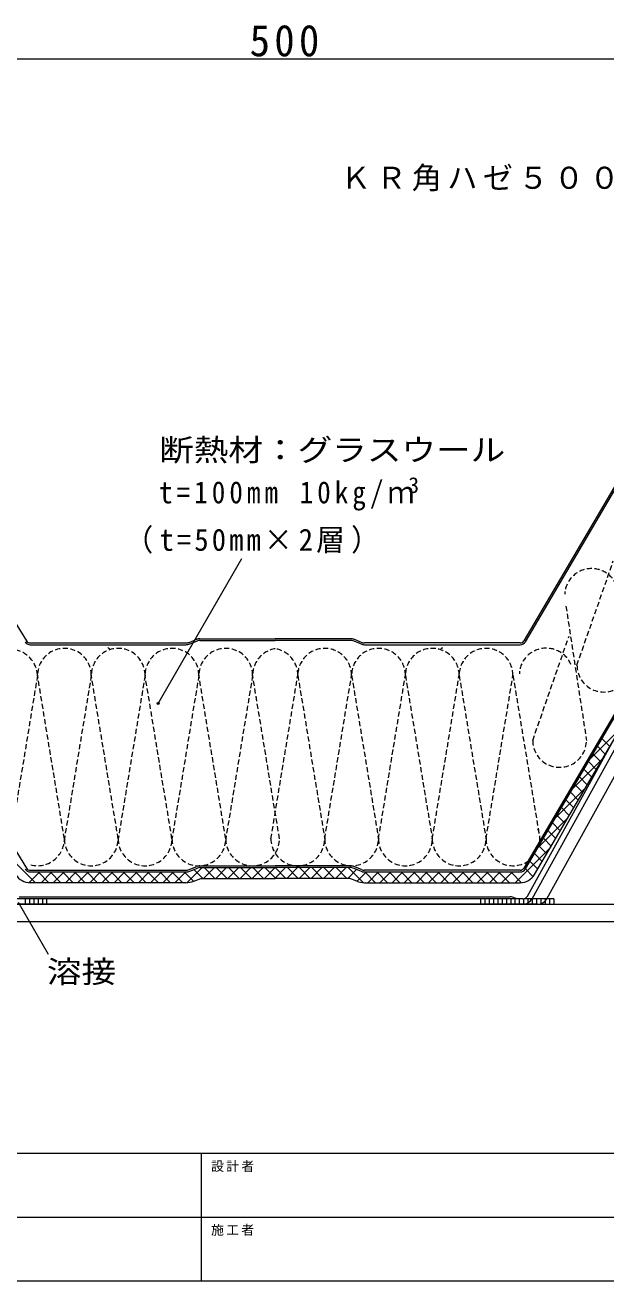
# Model space of a CAD drawing. Units: millimetres, scale not verified. Extents: x -1135 to 2170, y -1086 to 2575.
# Drawn here: x 1466 to 1736, y 184 to 768 of the extents above; entities that cross this region are included whole.
import ezdxf
from ezdxf.enums import TextEntityAlignment as Align

# ---------------------------------------------------------------- set-up
doc = ezdxf.new("R2010")
doc.units = ezdxf.units.MM
doc.header["$LTSCALE"] = 2
doc.header["$PDMODE"] = 32
doc.header["$PDSIZE"] = 1
doc.linetypes.add('DASHED1', pattern=[1.8, 1.2, -0.6])
doc.layers.add('0-2', color=4, linetype='Continuous', lineweight=18)
doc.styles.add('ＭＳ ゴシック', font='')
doc.styles.get('ＭＳ ゴシック').set_extended_font_data('MS Gothic')

msp = doc.modelspace()

# ---------------------------------------------------------------- linework, layer by layer
at = {"layer": '0-2', "color": 7}
for p, q in [((1332.617, 751.876), (1832.617, 751.876)), ((1699.23, 362.921), (1791.505, 529.894)), ((1701.419, 361.712), (1793.778, 528.839)), ((1702.597, 372.983), (1794.074, 528.597)), ((1527.572, 452.434), (1566.426, 519.727)), ((1708.274, 361.712), (1797.318, 522.839)), ((1540.476, 369.13), (1468.164, 369.13)), ((1544.116, 369.831), (1547.363, 371.13)), ((1547.363, 371.13), (1582.017, 371.13)), ((1616.67, 371.13), (1582.017, 371.13)), ((1619.918, 369.831), (1616.67, 371.13)), ((1623.558, 369.13), (1664.632, 369.13)), ((1664.632, 369.13), (1695.869, 369.13)), ((1463.017, 362.63), (1691.017, 362.63)), ((1694.517, 361.63), (1691.783, 362.51)), ((1703.898, 359.13), (1450.137, 359.13)), ((1697.042, 361.63), (1456.992, 361.63)), ((1462.459, 360.132), (1476.443, 335.915)), ((1465.761, 361.712), (1465.761, 359.212)), ((1467.76, 361.712), (1467.76, 359.211)), ((1469.76, 361.712), (1469.76, 359.212)), ((1471.76, 361.712), (1471.76, 359.212)), ((1473.761, 361.712), (1473.761, 359.211)), ((1475.761, 361.712), (1475.761, 359.212)), ((1677.473, 361.712), (1677.473, 359.212)), ((1679.473, 361.712), (1679.473, 359.212)), ((1681.473, 361.712), (1681.473, 359.212)), ((1683.473, 361.712), (1683.473, 359.212)), ((1685.473, 361.712), (1685.473, 359.212)), ((1687.473, 361.712), (1687.473, 359.212)), ((1689.473, 361.712), (1689.473, 359.212)), ((1691.473, 361.712), (1691.473, 359.212)), ((1693.473, 361.712), (1693.473, 359.212)), ((1695.473, 361.712), (1695.473, 359.212)), ((1697.474, 361.712), (1697.474, 359.212)), ((1711.474, 361.712), (1697.675, 361.712)), ((1699.473, 361.712), (1699.473, 359.212)), ((1701.473, 361.712), (1701.473, 359.212)), ((1703.473, 361.712), (1703.473, 359.212)), ((1705.473, 361.712), (1705.473, 359.212)), ((1707.473, 361.712), (1707.473, 359.212)), ((1709.473, 361.712), (1709.473, 359.212)), ((1711.474, 361.712), (1711.474, 359.212))]:
    msp.add_line(p, q, dxfattribs=at)
at = {"layer": '0-2', "color": 3}
for p, q in [((1369.217, 638.366), (1466.431, 481.464)), ((1789.794, 638.346), (1697.596, 481.504)), ((1698.287, 481.101), (1790.485, 637.942)), ((1369.217, 532.783), (1466.431, 375.881)), ((1789.794, 532.762), (1697.596, 375.921)), ((1698.287, 375.517), (1790.485, 532.358)), ((1468.134, 480.514), (1540.476, 480.514)), ((1468.134, 479.714), (1540.476, 479.714)), ((1541.962, 480.8), (1545.531, 482.227)), ((1542.259, 480.057), (1545.828, 481.485)), ((1547.017, 482.514), (1582.017, 482.514)), ((1547.017, 481.714), (1582.017, 481.714)), ((1617.017, 482.514), (1582.017, 482.514)), ((1617.017, 481.714), (1582.017, 481.714)), ((1621.775, 480.057), (1618.205, 481.485)), ((1622.072, 480.8), (1618.503, 482.227)), ((1695.869, 480.514), (1623.558, 480.514)), ((1623.558, 479.714), (1695.869, 479.714)), ((1468.134, 374.93), (1540.476, 374.93)), ((1468.134, 374.13), (1540.476, 374.13)), ((1541.962, 375.216), (1545.531, 376.644)), ((1542.259, 374.474), (1545.828, 375.901)), ((1547.017, 376.93), (1582.017, 376.93)), ((1547.017, 376.13), (1582.017, 376.13)), ((1617.017, 376.93), (1582.017, 376.93)), ((1617.017, 376.13), (1582.017, 376.13)), ((1621.775, 374.474), (1618.205, 375.901)), ((1622.072, 375.216), (1618.503, 376.644)), ((1695.869, 374.93), (1623.558, 374.93)), ((1623.558, 374.13), (1695.869, 374.13)), ((1082.017, 359.13), (2082.017, 359.13)), ((1082.017, 351.13), (2082.017, 351.13))]:
    msp.add_line(p, q, dxfattribs=at)
at = {"layer": '0-2', "linetype": 'DASHED1', "lineweight": 9}
for p, q in [((1722.274, 470.224), (1739.158, 518.643)), ((1717.139, 497.619), (1726.698, 435.262)), ((1701.697, 435.262), (1718.581, 483.681))]:
    msp.add_line(p, q, dxfattribs=at)
at = {"layer": '0-2', "lineweight": 9}
for p, q in [((1728.272, 426.527), (1742.345, 440.599)), ((1731.806, 432.537), (1735.458, 428.884)), ((1733.9, 436.1), (1737.553, 432.447)), ((1720.205, 412.803), (1734.277, 426.875)), ((1729.711, 428.974), (1733.364, 425.322)), ((1725.523, 421.849), (1729.176, 418.197)), ((1727.617, 425.412), (1731.27, 421.759)), ((1721.334, 414.724), (1724.987, 411.071)), ((1723.429, 418.287), (1727.081, 414.634)), ((1712.138, 399.08), (1726.21, 413.152)), ((1719.24, 411.162), (1722.892, 407.509)), ((1715.051, 404.036), (1718.704, 400.384)), ((1717.146, 407.599), (1720.799, 403.946)), ((1704.071, 385.356), (1718.143, 399.429)), ((1710.863, 396.911), (1714.515, 393.258)), ((1712.957, 400.474), (1716.61, 396.821)), ((1708.769, 393.348), (1712.421, 389.696)), ((1470.533, 369.13), (1452.81, 386.853)), ((1693.5, 369.13), (1710.076, 385.705)), ((1704.58, 386.223), (1708.233, 382.57)), ((1706.674, 389.786), (1710.327, 386.133)), ((1702.486, 382.661), (1706.138, 379.008)), ((1472.537, 374.13), (1467.537, 369.13)), ((1476.774, 369.13), (1471.774, 374.13)), ((1478.193, 374.13), (1473.193, 369.13)), ((1482.43, 369.13), (1477.431, 374.13)), ((1483.85, 374.13), (1478.85, 369.13)), ((1488.088, 369.13), (1483.087, 374.13)), ((1489.507, 374.13), (1484.507, 369.13)), ((1493.744, 369.13), (1488.745, 374.13)), ((1495.164, 374.13), (1490.164, 369.13)), ((1499.401, 369.13), (1494.401, 374.13)), ((1500.821, 374.13), (1495.821, 369.13)), ((1505.058, 369.13), (1500.058, 374.13)), ((1506.478, 374.13), (1501.478, 369.13)), ((1510.715, 369.13), (1505.715, 374.13)), ((1512.135, 374.13), (1507.134, 369.13)), ((1516.372, 369.13), (1511.372, 374.13)), ((1517.791, 374.13), (1512.791, 369.13)), ((1522.028, 369.13), (1517.029, 374.13)), ((1523.448, 374.13), (1518.448, 369.13)), ((1527.685, 369.13), (1522.685, 374.13)), ((1529.105, 374.13), (1524.105, 369.13)), ((1533.342, 369.13), (1528.342, 374.13)), ((1534.761, 374.13), (1529.762, 369.13)), ((1538.999, 369.13), (1533.999, 374.13)), ((1540.419, 374.13), (1535.419, 369.13)), ((1544, 369.786), (1539.656, 374.13)), ((1548.075, 376.13), (1541.095, 369.15)), ((1548.312, 371.13), (1544.195, 375.248)), ((1553.732, 376.13), (1548.733, 371.13)), ((1553.969, 371.13), (1548.97, 376.13)), ((1559.389, 376.13), (1554.39, 371.13)), ((1559.626, 371.13), (1554.627, 376.13)), ((1565.046, 376.13), (1560.047, 371.13)), ((1565.283, 371.13), (1560.284, 376.13)), ((1570.703, 376.13), (1565.704, 371.13)), ((1570.94, 371.13), (1565.941, 376.13)), ((1576.36, 376.13), (1571.36, 371.13)), ((1576.596, 371.13), (1571.597, 376.13)), ((1582.017, 376.13), (1577.017, 371.13)), ((1582.254, 371.13), (1577.254, 376.13)), ((1581.78, 371.13), (1586.779, 376.13)), ((1582.017, 376.13), (1587.016, 371.13)), ((1587.437, 371.13), (1592.436, 376.13)), ((1587.674, 376.13), (1592.673, 371.13)), ((1593.094, 371.13), (1598.093, 376.13)), ((1593.331, 376.13), (1598.33, 371.13)), ((1598.751, 371.13), (1603.75, 376.13)), ((1598.987, 376.13), (1603.987, 371.13)), ((1604.407, 371.13), (1609.407, 376.13)), ((1604.644, 376.13), (1609.644, 371.13)), ((1610.064, 371.13), (1615.063, 376.13)), ((1610.301, 376.13), (1615.301, 371.13)), ((1615.721, 371.13), (1619.839, 375.248)), ((1615.958, 376.13), (1622.938, 369.15)), ((1620.033, 369.786), (1624.377, 374.13)), ((1623.615, 374.13), (1628.615, 369.13)), ((1625.034, 369.13), (1630.035, 374.13)), ((1629.272, 374.13), (1634.271, 369.13)), ((1630.691, 369.13), (1635.691, 374.13)), ((1634.928, 374.13), (1639.929, 369.13)), ((1636.348, 369.13), (1641.348, 374.13)), ((1640.585, 374.13), (1645.585, 369.13)), ((1642.004, 369.13), (1647.005, 374.13)), ((1646.242, 374.13), (1651.242, 369.13)), ((1647.662, 369.13), (1652.662, 374.13)), ((1651.899, 374.13), (1656.899, 369.13)), ((1653.319, 369.13), (1658.318, 374.13)), ((1657.556, 374.13), (1662.556, 369.13)), ((1658.975, 369.13), (1663.975, 374.13)), ((1663.213, 374.13), (1668.212, 369.13)), ((1664.632, 369.13), (1669.632, 374.13)), ((1668.87, 374.13), (1673.869, 369.13)), ((1670.289, 369.13), (1675.289, 374.13)), ((1674.526, 374.13), (1679.526, 369.13)), ((1675.946, 369.13), (1680.945, 374.13)), ((1680.183, 374.13), (1685.183, 369.13)), ((1681.603, 369.13), (1686.603, 374.13)), ((1685.84, 374.13), (1690.84, 369.13)), ((1687.26, 369.13), (1692.259, 374.13)), ((1691.496, 374.13), (1696.497, 369.13)), ((1698.297, 375.535), (1701.95, 371.883)), ((1700.392, 379.098), (1704.044, 375.445))]:
    msp.add_line(p, q, dxfattribs=at)
at = {"layer": '0-2', "color": 2}
for p, q in [((2169.535, 243.381), (592.646, 243.381)), ((1547.633, 243.381), (1547.633, 184.121)), ((907.648, 213.751), (2169.535, 213.751)), ((592.646, 184.121), (2169.535, 184.121))]:
    msp.add_line(p, q, dxfattribs=at)
at = {"layer": '0-2', "linetype": 'DASHED1', "lineweight": 9}
for points in [[(1484.017, 389.504), (1471.516, 465.504), (1459.314, 391.314)], [(1509.016, 389.503), (1496.516, 465.504), (1484.017, 389.503)], [(1584.017, 389.503), (1571.516, 465.503), (1559.016, 389.503), (1546.517, 465.503), (1534.016, 389.503), (1521.517, 465.503), (1509.016, 389.503)], [(1580.017, 389.503), (1592.517, 465.503), (1605.018, 389.503), (1617.517, 465.503), (1630.017, 389.503), (1642.518, 465.503), (1655.017, 389.503)], [(1655.017, 389.503), (1667.518, 465.504), (1680.017, 389.503)], [(1680.017, 389.504), (1692.518, 465.504), (1704.72, 391.314)]]:
    msp.add_lwpolyline(points, dxfattribs=at)
for centre, radius, start, end in [((1729.076, 502.597), 12.5, 23.35745, 177.32076), ((1459.03, 464.92), 12.5, 2.67923, 156.64252), ((1484.017, 465.504), 12.5, 359.99997, 179.99998), ((1509.016, 465.503), 12.5, 359.99997, 179.99998), ((1505.004, 479.003), 1, 218.06564, 269.99998), ((1534.016, 465.503), 12.5, 359.99997, 179.99998), ((1559.016, 465.503), 12.5, 359.99997, 179.99998), ((1584.017, 465.503), 12.5, 99.20462, 180), ((1580.017, 465.503), 12.5, 0, 80.79535), ((1605.018, 465.503), 12.5, 0, 179.99997), ((1630.017, 465.503), 12.5, 0, 179.99997), ((1655.017, 465.503), 12.5, 0, 179.99997), ((1659.03, 479.003), 1, 270, 321.93434), ((1680.017, 465.504), 12.5, 0, 179.99997), ((1707.982, 465.606), 12.5, 23.35745, 177.32076), ((1734.774, 470.224), 12.5, 179.99997, 359.99998), ((1714.197, 435.262), 12.5, 179.99997, 359.99998), ((1692.518, 389.504), 12.5, 355.27174, 21.44275), ((1471.516, 389.504), 12.5, 255.33203, 359.99998), ((1496.516, 389.503), 12.5, 179.99997, 359.99998), ((1521.517, 389.503), 12.5, 179.99997, 359.99998), ((1546.517, 389.503), 12.5, 179.99997, 359.99998), ((1571.516, 389.503), 12.5, 179.99997, 359.99998), ((1592.517, 389.503), 12.5, 179.99997, 359.99998), ((1617.517, 389.503), 12.5, 179.99997, 359.99998), ((1642.518, 389.503), 12.5, 179.99997, 359.99998), ((1667.518, 389.503), 12.5, 179.99997, 359.99998), ((1692.518, 389.504), 12.5, 179.99997, 303.83014)]:
    msp.add_arc(centre, radius, start, end, dxfattribs=at)
at = {"layer": '0-2', "color": 3}
for centre, radius, start, end in [((1468.134, 482.513), 2.8, 211.63541, 270), ((1468.134, 482.513), 2, 211.63541, 270), ((1540.476, 484.514), 4, 270, 291.80141), ((1540.476, 484.514), 4.8, 270, 291.80141), ((1547.017, 478.513), 4, 89.99998, 111.80139), ((1547.017, 478.513), 3.2, 89.99998, 111.80139), ((1617.017, 478.513), 4, 68.19859, 90), ((1617.017, 478.513), 3.2, 68.19859, 90), ((1623.558, 484.514), 4.8, 248.19858, 269.99998), ((1623.558, 484.514), 4, 248.19858, 269.99998), ((1695.869, 482.513), 2, 270, 329.69595), ((1695.869, 482.513), 2.8, 270, 329.69595), ((1468.134, 376.93), 2.8, 211.63541, 270), ((1468.134, 376.93), 2, 211.63541, 270), ((1540.476, 378.93), 4, 270, 291.80141), ((1540.476, 378.93), 4.8, 270, 291.80141), ((1547.017, 372.93), 4, 89.99998, 111.80139), ((1547.017, 372.93), 3.2, 89.99998, 111.80139), ((1617.017, 372.93), 4, 68.19859, 90), ((1617.017, 372.93), 3.2, 68.19859, 90), ((1623.558, 378.93), 4.8, 248.19858, 269.99998), ((1623.558, 378.93), 4, 248.19858, 269.99998), ((1695.869, 376.93), 2, 270, 329.69595), ((1695.869, 376.93), 2.8, 270, 329.69595)]:
    msp.add_arc(centre, radius, start, end, dxfattribs=at)
at = {"layer": '0-2', "color": 7}
for centre, radius, start, end in [((1468.134, 376.93), 7.8, 211.63541, 270), ((1540.476, 378.93), 9.8, 270, 291.80141), ((1623.558, 378.93), 9.8, 248.19858, 269.99998), ((1695.869, 376.93), 7.8, 270, 329.69595), ((1691.017, 360.13), 2.5, 72.16264, 89.99998), ((1697.042, 364.13), 2.5, 270, 331.07356), ((1697.042, 364.13), 5, 270, 331.07356), ((1703.898, 364.13), 5, 270, 331.07356)]:
    msp.add_arc(centre, radius, start, end, dxfattribs=at)
at = {"layer": '0-2', "color": 3}
msp.add_point((1527.572, 452.434), dxfattribs=at)

# ---------------------------------------------------------------- texts
at = {"layer": '0-2', "color": 2, "style": 'ＭＳ ゴシック', "width": 1.15}
for s, p in [('断熱材：グラスウール', (1528.027, 562.014)), ('溶接', (1475.889, 319.567))]:
    msp.add_text(s, height=10.26, dxfattribs=at).set_placement(p, align=Align.BOTTOM_LEFT)
at = {"layer": '0-2', "color": 2, "style": 'ＭＳ ゴシック'}
msp.add_text('3', height=7.331, dxfattribs=at).set_placement((1643.889, 548.012), align=Align.BOTTOM_LEFT)
at = {"layer": '0-2', "color": 2, "attachment_point": 7, "style": 'ＭＳ ゴシック'}
for s, insert, char_height in [('\\T1.21;\\W0.95;500', (1570.117, 752.876), 14.66), ('\\T1.18;ＫＲ角ハゼ５００（D160Ⅱ)', (1612.463, 688.798), 10.26), ('\\T1.3;\\W0.9;t=100mm\\~10kg/ｍ', (1528.027, 542.014), 10.26), ('\\T1.22;\\W0.95;（t=50mm×2層）', (1512.028, 522.014), 10.26)]:
    msp.add_mtext(s, dxfattribs=dict(at, insert=insert, char_height=char_height))
at = {"layer": '0-2', "color": 7, "char_height": 4.399, "attachment_point": 7, "style": 'ＭＳ ゴシック'}
for s, insert in [('\\T1.17;設計者', (1552.197, 234.739)), ('\\T1.17;施工者', (1552.197, 205.109))]:
    msp.add_mtext(s, dxfattribs=dict(at, insert=insert))

doc.saveas('drawing.dxf')
